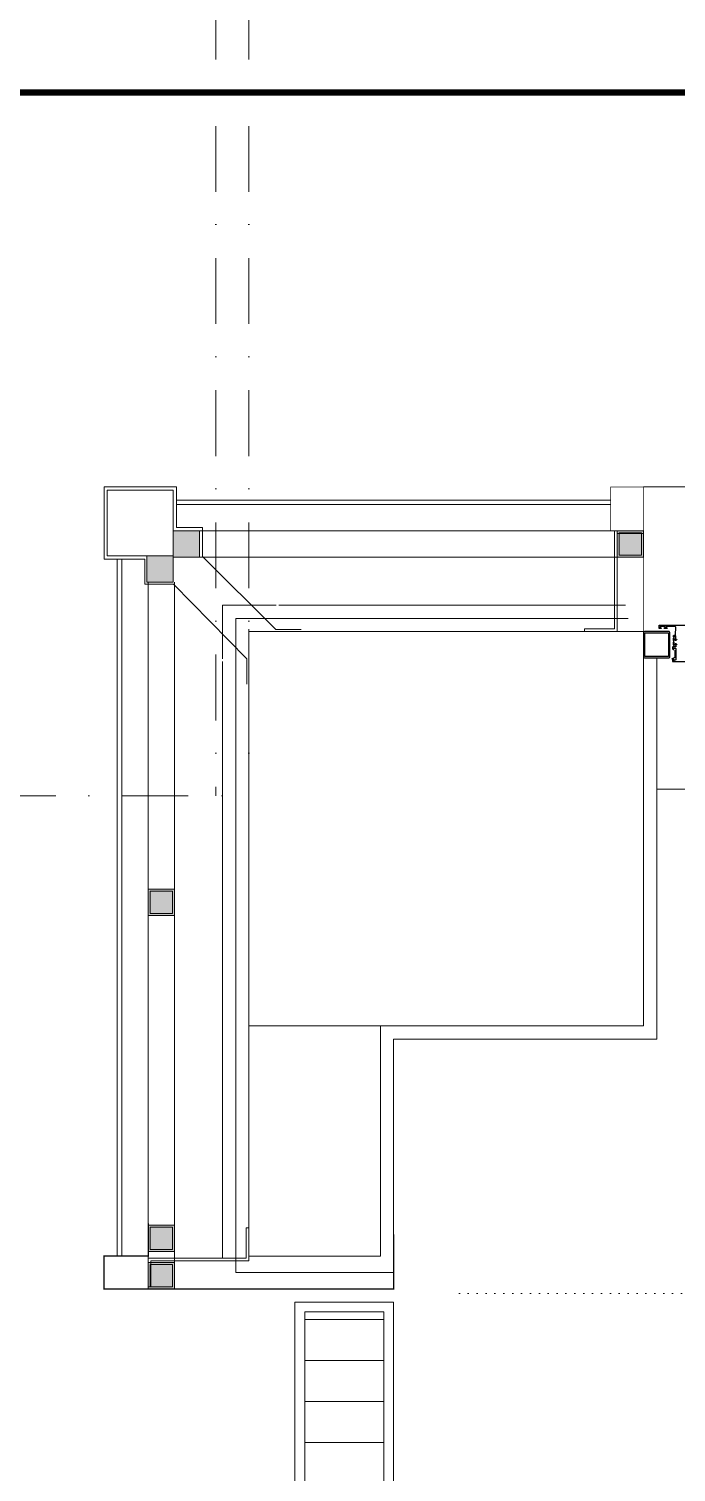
# Model space of a CAD drawing. Extents: x -9059 to 11889, y 0 to 6614.
# Drawn here: x 1731.1 to 1829.5, y 3658.9 to 3878.4 of the extents above; entities that cross this region are included whole.
import ezdxf

# ---------------------------------------------------------------- set-up
doc = ezdxf.new("R2010")
doc.units = 0
doc.header["$LTSCALE"] = 10
doc.header["$MEASUREMENT"] = 0
for name, pattern in [('DASHDOT', [1, 0.5, -0.25, 0, -0.25]), ('DOT2', [0.125, 0, -0.125]), ('HIDDEN2', [4.7625, 3.175, -1.5875])]:
    doc.linetypes.add(name, pattern=pattern)
doc.layers.get('0').update_dxf_attribs({"color": 9, "lineweight": 9})
for name, color, linetype, lineweight in [('00', 9, 'Continuous', 9), ('01', 9, 'Continuous', 9), ('06D', 9, 'Continuous', 9), ('10', 9, 'Continuous', 9), ('14', 9, 'Continuous', 9), ('20', 9, 'DOT2', 9), ('21', 9, 'Continuous', 9), ('24', 9, 'DASHDOT', 9), ('33', 9, 'BATTING', 9)]:
    doc.layers.add(name, color=color, linetype=linetype, lineweight=lineweight)
doc.linetypes.add('BATTING', pattern='A,0.0001,-0.1,[134,ltypeshp.shx,S=0.1,R=0,X=-0.1,Y=0],-0.2,[134,ltypeshp.shx,S=0.1,R=180,X=0.1,Y=0],-0.1', length=0.4001)

# ---------------------------------------------------------------- blocks, each defined once
blk = doc.blocks.new('p-s-profil')
at = {"layer": '10'}
blk.add_lwpolyline([(9, 15.3), (4.6, 15.3), (4.6, 0.4), (0, 0.4), (0, 0), (5, 0), (5, 14.9), (9, 14.9), (9, 15.3)], dxfattribs=at)
blk.add_lwpolyline([(9, 15.3), (4.6, 15.3), (4.6, 0.4), (0, 0.4), (0, 0), (5, 0), (5, 14.9), (9, 14.9), (9, 15.3)], dxfattribs=at)
blk = doc.blocks.new('p-kutu_profil_40x40')
h = blk.add_hatch(color=256)
h.dxf.hatch_style = 1
h.paths.add_polyline_path([(0, 0), (4, 0), (4, 4), (0, 4)])
h = blk.add_hatch(color=255)
h.dxf.hatch_style = 1
h.paths.add_polyline_path([(0, 0), (4, 0), (4, 4), (0, 4)])
blk.add_lwpolyline([(0, 0), (4, 0), (4, 4), (0, 4)], close=True)
at = {"layer": '10'}
for points in [[(0, 4), (4, 4), (4, 0), (0, 0)], [(0, 4), (4, 4), (4, 0), (0, 0)], [(0, 0), (4, 0), (4, 4), (0, 4)], [(0.3, 3.7), (3.7, 3.7), (3.7, 0.3), (0.3, 0.3)], [(0.3, 3.7), (3.7, 3.7), (3.7, 0.3), (0.3, 0.3)]]:
    blk.add_lwpolyline(points, close=True, dxfattribs=at)
blk = doc.blocks.new('prf-10x10')
h = blk.add_hatch(color=255)
h.dxf.hatch_style = 1
h.paths.add_polyline_path([(-5, -5), (5, -5), (5, 5), (-5, 5)])
at = {"layer": '10'}
blk.add_lwpolyline([(-5, -5), (5, -5), (5, 5), (-5, 5)], close=True, dxfattribs=at)
blk = doc.blocks.new('p-kose-trapez')
at = {"layer": '06D'}
for points in [[(-21.96, -6.51), (-14.31, -6.51)], [(-21.96, -10.51), (-14.32, -10.51)], [(-10.51, -21.96), (-10.51, -14.32)], [(-6.51, -21.96), (-6.51, -14.31)], [(-17.81, -21.96), (-17.81, -17.81), (-21.96, -17.81)]]:
    blk.add_lwpolyline(points, dxfattribs=at)
at = {"layer": '10'}
for points in [[(-29.8, -21.51), (-25.92, -21.51), (-14.8, -10.39), (-14.8, -6), (-10.81, -6), (-10.81, 0.19), (0.19, 0.19), (0.19, -10.81), (-6, -10.81), (-6, -14.61), (-10.38, -14.61), (-21.51, -25.94), (-21.51, -29.81)], [(-22.96, -1.81), (-10.81, -1.81)], [(-10.31, -6.51), (-10.31, -6.51), (-10.31, -0.32), (-0.31, -0.32), (-0.31, -10.32), (-6.5, -10.32), (-6.5, -10.32)], [(-22.96, -2.51), (-10.81, -2.51)], [(-2.51, -21.96), (-2.51, -10.81)], [(-1.81, -21.96), (-1.81, -10.81)]]:
    blk.add_lwpolyline(points, dxfattribs=at)
at = {"layer": '10', "xscale": 0.4, "yscale": 0.4, "rotation": 90}
for p in [(-12.31, -8.51), (-8.31, -12.32)]:
    blk.add_blockref('prf-10x10', p, dxfattribs=at)
blk = doc.blocks.new('AKS')
at = {"layer": '24', "ltscale": 2}
for points in [[(1640.06, 4008.37), (1640.06, 3968.37), (1740.06, 3968.37), (1740.06, 3745.87)], [(1845.06, 4008.37), (1845.06, 3968.37), (1745.06, 3968.37), (1745.06, 3745.87)], [(1062.53, 3745.87), (1745.06, 3745.87)]]:
    blk.add_lwpolyline(points, dxfattribs=at)

msp = doc.modelspace()

# ---------------------------------------------------------------- hatches: boundary and pattern name
at = {"layer": '06D'}
h = msp.add_hatch(dxfattribs=at)
h.set_pattern_fill('ANSI31', color=256, scale=50, angle=135, style=0)
h.set_pattern_definition([(180, (491865.092, 158700.852), (-1e-15, -6.25), [])])
h.paths.add_polyline_path([(1785.04, 3290.23), (1773.04, 3290.23), (1773.04, 3683.23), (1785.04, 3683.23)])

# ---------------------------------------------------------------- linework, layer by layer
at = {"layer": '00'}
for points in [[(1824.54, 3766.73), (1824.54, 3786.73)], [(1784.54, 3726.73), (1784.54, 3726.73), (1784.54, 3691.73), (1764.54, 3691.73), (1764.54, 3726.73)], [(1784.54, 3726.73), (1764.54, 3726.73)]]:
    msp.add_lwpolyline(points, dxfattribs=at)
at = {"layer": '01'}
msp.add_lwpolyline([(1764.54, 3726.73), (1824.54, 3726.73), (1824.54, 3786.73), (1764.54, 3786.73)], close=True, dxfattribs=at)
at = {"layer": '06D'}
for points in [[(2224.54, 3808.73), (1824.54, 3808.73)], [(1764.69, 3802.03), (1824.54, 3802.03)], [(1764.69, 3798.03), (1824.54, 3798.03)], [(1768.69, 3790.73), (1768.69, 3790.73), (1764.69, 3790.73)], [(1768.69, 3790.73), (1768.69, 3790.73), (1764.69, 3790.73)], [(1769.09, 3790.73), (1821.8, 3790.73)], [(1760.54, 3783.08), (1760.54, 3783.08), (1760.54, 3787.08)], [(1764.54, 3783.08), (1764.54, 3787.08)], [(1749.24, 3786.58), (1749.24, 3687.03)], [(1753.24, 3786.58), (1753.24, 3687.03)], [(1760.54, 3782.58), (1760.54, 3782.58), (1760.54, 3786.58)], [(1764.54, 3782.58), (1764.54, 3786.58)], [(1768.69, 3786.73), (1764.69, 3786.73)], [(1768.69, 3786.73), (1764.69, 3786.73)], [(1768.69, 3786.73), (1824.54, 3786.73)], [(1768.69, 3786.73), (1822.2, 3786.73)], [(1760.54, 3782.18), (1760.54, 3691.43)], [(1764.54, 3782.58), (1764.54, 3691.03)], [(2222.54, 3764.73), (2222.54, 3762.73), (1826.54, 3762.73), (1826.54, 3764.73)]]:
    msp.add_lwpolyline(points, dxfattribs=at)
for points in [[(1786.54, 3288.73), (1771.54, 3288.73), (1771.54, 3684.73), (1786.54, 3684.73)], [(1785.04, 3290.23), (1773.04, 3290.23), (1773.04, 3683.23), (1785.04, 3683.23)]]:
    msp.add_lwpolyline(points, close=True, dxfattribs=at)
at = {"layer": '10', "lineweight": 25, "ltscale": 0.5}
for p, q in [((1829.31, 3782.78), (1828.81, 3782.51)), ((1829.31, 3783.91), (1829.31, 3783.74)), ((1829.31, 3783.74), (1829.31, 3782.78))]:
    msp.add_line(p, q, dxfattribs=at)
at = {"layer": '10'}
for points, const_width in [([(1817.54, 3802.03), (1819.54, 3802.03), (1819.54, 3808.73), (1824.54, 3808.73), (1824.54, 3786.73), (1828.55, 3786.73)], 0.1), ([(1786.54, 3695.05), (1786.54, 3686.73), (1742.54, 3686.73), (1742.54, 3691.73), (1749.24, 3691.73), (1749.24, 3696.73)], 0.2)]:
    msp.add_lwpolyline(points, dxfattribs=dict(at, const_width=const_width))
for points in [[(1769.69, 3806.73), (1764.69, 3806.73)], [(1769.69, 3806.73), (1764.69, 3806.73)], [(1769.69, 3806.03), (1764.69, 3806.03)], [(1769.69, 3806.03), (1764.69, 3806.03)], [(1769.69, 3806.73), (1819.54, 3806.73)], [(1769.69, 3806.03), (1819.54, 3806.03)], [(1744.54, 3782.08), (1744.54, 3787.08)], [(1745.24, 3782.08), (1745.24, 3787.08)], [(1744.54, 3781.58), (1744.54, 3786.58)], [(1745.24, 3781.58), (1745.24, 3786.58)], [(1744.54, 3781.58), (1744.54, 3691.73)], [(1745.24, 3781.58), (1745.24, 3691.73)]]:
    msp.add_lwpolyline(points, dxfattribs=at)
at = {"layer": '10', "lineweight": 25, "ltscale": 0.5}
for points in [[(1829.66, 3785.57), (1829.49, 3785.4), (1829.47, 3785.39, -0.700084), (1829.36, 3785.46), (1829.43, 3785.72), (1829.43, 3786.03, 0.414214), (1829.4, 3786.06), (1829.26, 3786.06, 0.414214), (1829.23, 3786.03), (1829.23, 3785.88, -0.414214), (1829.22, 3785.87), (1829.21, 3785.87, -0.414214), (1829.11, 3785.97), (1829.11, 3786.06, -0.414214), (1829.23, 3786.18), (1829.35, 3786.18, 0.403083), (1829.38, 3786.21), (1829.43, 3787.4, 0.425337), (1829.33, 3787.5), (1829.01, 3787.5), (1829.01, 3787.49), (1828.86, 3787.49), (1828.86, 3787.5), (1828.53, 3787.5), (1828.53, 3787.49), (1828.38, 3787.49), (1828.38, 3787.5), (1828.11, 3787.5), (1828.11, 3787.49), (1827.98, 3787.49), (1827.98, 3787.32, 0.414214), (1828.01, 3787.29), (1828.11, 3787.29), (1828.11, 3787.24, -0.414214), (1828.06, 3787.19), (1827.75, 3787.19, -0.414214), (1827.68, 3787.26), (1827.68, 3787.28, -0.414214), (1827.69, 3787.29), (1827.79, 3787.29, 0.414214), (1827.84, 3787.34), (1827.84, 3787.46, 0.414214), (1827.79, 3787.51), (1827.12, 3787.51, 0.414214), (1827.07, 3787.46), (1827.07, 3787.34, 0.414214), (1827.12, 3787.29), (1827.22, 3787.29, -0.414214), (1827.23, 3787.28), (1827.23, 3787.26, -0.414214), (1827.16, 3787.19), (1826.94, 3787.19, -0.414214), (1826.93, 3787.2), (1826.93, 3787.68, -0.414214), (1826.94, 3787.69), (1834.92, 3787.69, -0.414214)], [(1829.66, 3784.69), (1829.49, 3784.86), (1829.47, 3784.87, 0.700084), (1829.36, 3784.8), (1829.43, 3784.54), (1829.43, 3784.42, -0.414214), (1829.4, 3784.39), (1829.26, 3784.39, -0.414214), (1829.23, 3784.42), (1829.23, 3784.53, 0.414214), (1829.22, 3784.54), (1829.21, 3784.54, 0.414214), (1829.11, 3784.44), (1829.11, 3784.42, -0.414214), (1829.08, 3784.39), (1829.01, 3784.39)], [(1829.01, 3784.39, 0.414222), (1828.93, 3784.31), (1828.93, 3784.14, 0.414214), (1829.08, 3783.99), (1829.12, 3783.99, 0.414214), (1829.13, 3784), (1829.13, 3784.06, 0.366034), (1829.11, 3784.09, -0.365977), (1829.08, 3784.12), (1829.08, 3784.21, -0.414214), (1829.11, 3784.24), (1829.22, 3784.24, -0.365977), (1829.25, 3784.22, 0.365977), (1829.28, 3784.19), (1829.4, 3784.19, -0.414214), (1829.43, 3784.16), (1829.43, 3783.32), (1829.46, 3783.29), (1829.43, 3783.26), (1829.43, 3782.42, -0.414214), (1829.4, 3782.39), (1829.28, 3782.39, 0.365977), (1829.25, 3782.37, -0.365977), (1829.22, 3782.34), (1829.11, 3782.34, -0.414214), (1829.08, 3782.37), (1829.08, 3782.46, -0.365977), (1829.11, 3782.49, 0.366034), (1829.13, 3782.52), (1829.13, 3782.58, 0.414214), (1829.12, 3782.59), (1829.08, 3782.59, 0.414214), (1828.93, 3782.44), (1828.93, 3782.2, 0.414214), (1828.94, 3782.19), (1832.92, 3782.19, 0.414214)]]:
    msp.add_lwpolyline(points, format="xyb", dxfattribs=at)
for points in [[(1824.54, 3782.93, 0.414214), (1824.74, 3782.73), (1828.34, 3782.73, 0.414214), (1828.54, 3782.93), (1828.54, 3786.53, 0.414214), (1828.34, 3786.73), (1824.74, 3786.73, 0.414214), (1824.54, 3786.53)], [(1829.03, 3785.37, 0.414214), (1829.06, 3785.34), (1829.19, 3785.34, 0.414214), (1829.22, 3785.37), (1829.22, 3785.71, 0.414214), (1829.19, 3785.74), (1829.06, 3785.74, 0.414214), (1829.03, 3785.71)], [(1829.03, 3784.75, 0.414214), (1829.06, 3784.72), (1829.19, 3784.72, 0.414214), (1829.22, 3784.75), (1829.22, 3785.09, 0.414214), (1829.19, 3785.12), (1829.06, 3785.12, 0.414214), (1829.03, 3785.09)]]:
    msp.add_lwpolyline(points, format="xyb", close=True, dxfattribs=at)
msp.add_lwpolyline([(1824.74, 3782.93), (1824.74, 3786.53), (1828.34, 3786.53), (1828.34, 3782.93)], close=True, dxfattribs=at)
at = {"layer": '14'}
for points in [[(1826.54, 3764.73), (1826.54, 3782.73)], [(1786.54, 3724.73), (1826.54, 3724.73), (1826.54, 3764.73)], [(1786.54, 3724.73), (1786.54, 3686.73)]]:
    msp.add_lwpolyline(points, dxfattribs=at)
at = {"layer": '20'}
msp.add_lwpolyline([(1796.55, 3686.05), (1891.55, 3686.05)], dxfattribs=at)
msp.add_arc((1795.12, 3687.98), 96.45, 270.8504, 358.8539, dxfattribs=at)
at = {"layer": '21', "linetype": 'HIDDEN2', "ltscale": 0.1, "const_width": 1}
msp.add_lwpolyline([(1709.85, 3868.72), (2071.56, 3868.72), (2071.56, 3254.34), (1709.85, 3254.34)], close=True, dxfattribs=at)
at = {"layer": '33', "ltscale": 0.2, "flags": 128}
msp.add_lwpolyline([(1786.54, 3689.23), (1762.54, 3689.23), (1762.54, 3788.73), (1822.2, 3788.73)], dxfattribs=at)

# ---------------------------------------------------------------- block references
for name, p in [('AKS', (19.48, 15.85)), ('p-s-profil', (1815.54, 3786.73))]:
    msp.add_blockref(name, p)
at = {"xscale": -1}
msp.add_blockref('p-kose-trapez', (1742.72, 3808.54), dxfattribs=at)
at = {"extrusion": (0, 0, -1), "zscale": -1}
for name, p in [('p-kose-trapez', (-1742.72, 3808.54)), ('p-kutu_profil_40x40', (-1824.54, 3798.03))]:
    msp.add_blockref(name, p, dxfattribs=at)
at = {"rotation": 90}
for p in [(1753.24, 3743.52), (1753.24, 3692.43), (1753.24, 3686.73)]:
    msp.add_blockref('p-kutu_profil_40x40', p, dxfattribs=at)
at = {"xscale": -1, "rotation": 90}
msp.add_blockref('p-s-profil', (1764.54, 3696.03), dxfattribs=at)

doc.saveas('drawing.dxf')
